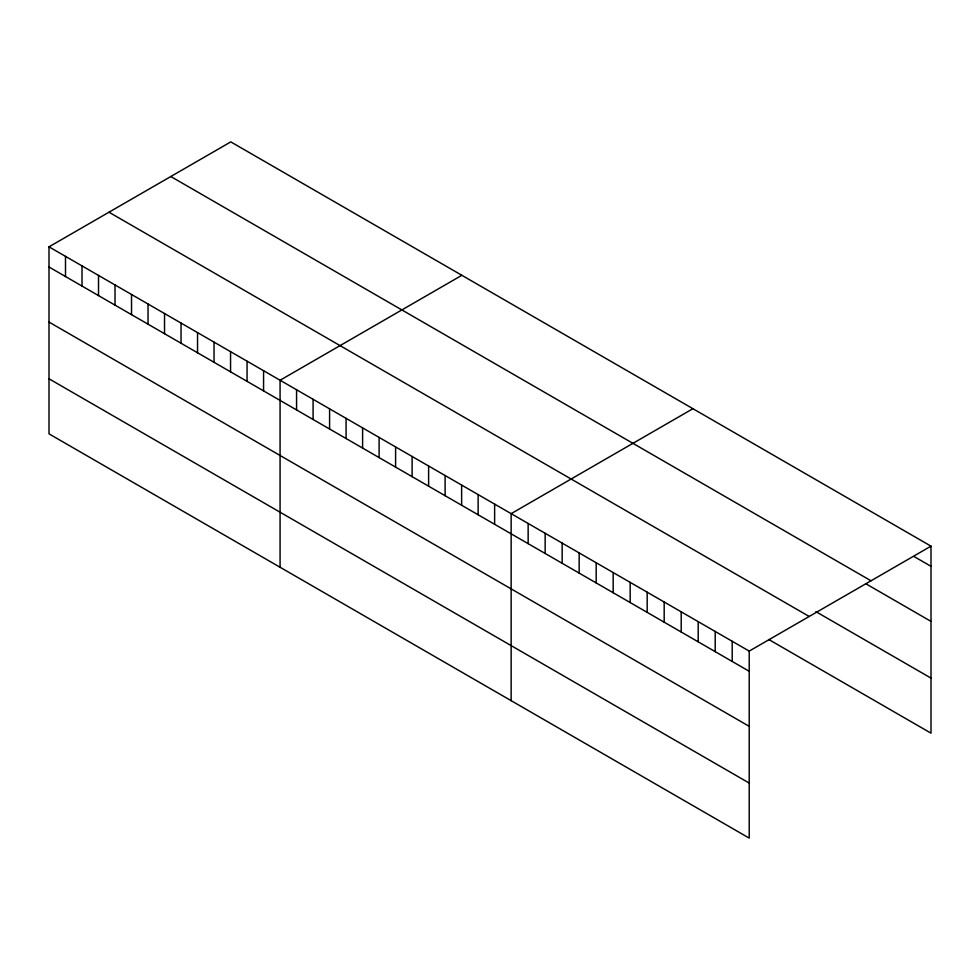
<?xml version="1.0" encoding="UTF-8"?>
<svg xmlns="http://www.w3.org/2000/svg" width="980" height="980" viewBox="0 0 980 980"><rect width="100%" height="100%" fill="white"/><g stroke="black" fill="none" stroke-linecap="round" stroke-linejoin="round"><path stroke-width="1.47" d="M49 246.838L749.21 651.1L749.21 838.108L49 433.846L49 246.838L230.79 141.892L931 546.154L931 733.163L768.798 639.511M461.862 275.294L280.072 380.252L280.072 567.261M692.933 408.697L511.144 513.655L511.144 700.663M749.21 651.1L931 546.154M913.997 556.505L931 566.318M170.802 176.523L871.012 580.785M865.597 583.615L931 621.381M815.887 611.643L931 678.099M108.988 212.207L809.198 616.469M49 267.001L749.21 671.276M49 322.065L749.21 726.327M49 378.795L749.21 783.057M732.207 641.288L732.207 661.451M715.204 631.463L715.204 651.639M698.201 621.651L698.201 641.814M681.198 611.839L681.198 632.002M664.183 602.014L664.183 622.178M647.18 592.202L647.18 612.365M630.177 582.377L630.177 602.541M613.174 572.565L613.174 592.729M596.171 562.74L596.171 582.916M579.155 552.928L579.155 573.092M562.153 543.104L562.153 563.279M545.149 533.292L545.149 553.455M528.147 523.467L528.147 543.643M494.63 504.124L494.63 524.288M478.13 494.594L478.13 514.77M461.629 485.063L461.629 505.239M445.116 475.533L445.116 495.709M428.615 466.015L428.615 486.178M412.115 456.484L412.115 476.648M395.602 446.954L395.602 467.117M379.101 437.423L379.101 457.587M362.6 427.893L362.6 448.056M346.087 418.362L346.087 438.526M329.586 408.832L329.586 429.007M313.086 399.301L313.086 419.477M296.572 389.771L296.572 409.946M263.571 370.722L263.571 390.885M247.058 361.191L247.058 381.355M230.557 351.661L230.557 371.824M214.044 342.13L214.044 362.294M197.543 332.6L197.543 352.763M181.043 323.069L181.043 343.245M164.53 313.539L164.53 333.715M148.029 304.021L148.029 324.184M131.528 294.49L131.528 314.654M115.015 284.96L115.015 305.123M98.515 275.429L98.515 295.593M82.014 265.899L82.014 286.062M65.501 256.368L65.501 276.532"/></g></svg>
